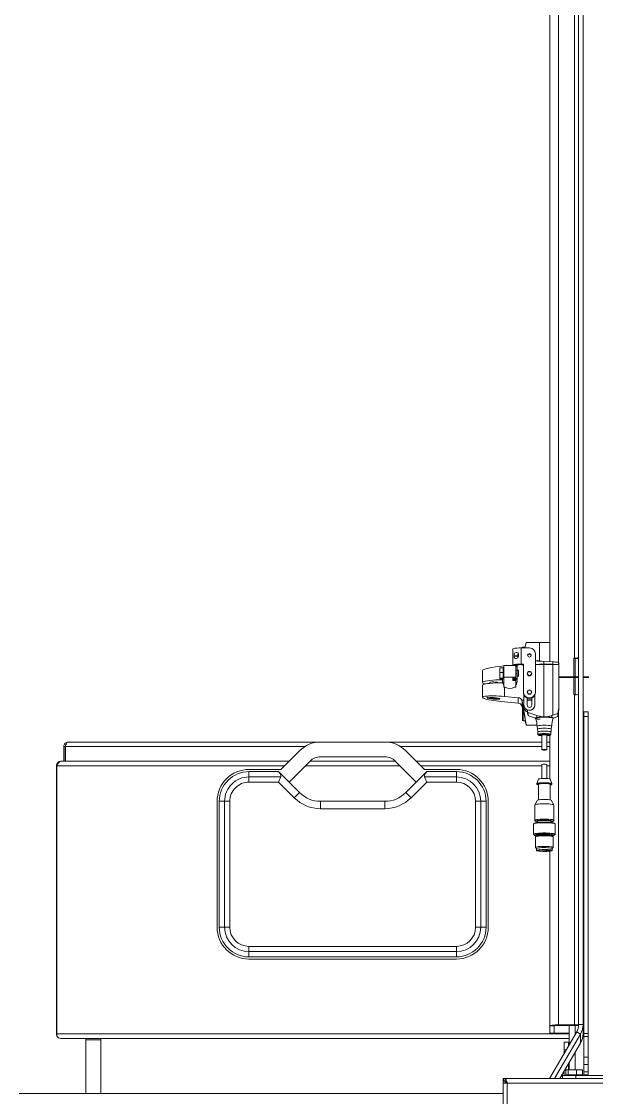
# Model space of a CAD drawing. Header units: millimetres. Extents: x -187347 to 135007, y -6415 to 292048.
# Drawn here: x -55668 to -55280, y 30257 to 30984 of the extents above; entities that cross this region are included whole.
import ezdxf

# ---------------------------------------------------------------- set-up
doc = ezdxf.new("R2010")
doc.units = ezdxf.units.MM
doc.header["$LTSCALE"] = 100
doc.layers.get('0').update_dxf_attribs({"lineweight": 18})
doc.layers.add('Layout Multivac', color=2, linetype='Continuous')

# ---------------------------------------------------------------- blocks, each defined once
blk = doc.blocks.new('I310 MD_right to left')
at = {"color": 0, "linetype": 'Continuous', "lineweight": 18}
for p, q in [((1146.26, 381), (1146.26, -325.3)), ((1149.12, 381), (1149.12, -325.3)), ((1475.62, -318.5), (1149.12, -318.5)), ((1420.62, -318.5), (1420.62, -354.65)), ((1430.62, -354.65), (1430.62, -318.5)), ((717.29, -325.5), (1146.26, -325.5)), ((1146.26, -325.5), (1146.26, -325.3)), ((1146.26, -325.3), (1149.12, -325.3)), ((1146.47, -326.15), (1147.32, -325.3)), ((1147.62, -326), (1146.62, -326)), ((1147.12, -325.5), (1147.62, -325.5)), ((1147.62, -325.3), (1147.62, -326.7)), ((1147.62, -326.7), (1149.12, -326.7)), ((1147.62, -326.9), (1147.62, -326.7)), ((1149.12, -325.3), (1149.12, -326.7)), ((1149.12, -326.7), (1149.12, -326.9)), ((1147.62, -328.5), (716.96, -328.5)), ((1100.12, -330.5), (1076.12, -330.5)), ((1091.62, -331), (1091.62, -330.5)), ((1091.62, -331), (1094.62, -331)), ((1091.62, -333), (1091.62, -331)), ((1091.62, -333), (1094.62, -333)), ((1091.62, -338), (1091.62, -333)), ((1094.62, -331), (1094.62, -330.5)), ((1094.62, -333), (1094.62, -331)), ((1094.62, -338), (1094.62, -333)), ((1095.54, -334.29), (1095.54, -331.1)), ((1095.54, -331.1), (1099.6, -331.1)), ((1096.68, -330.5), (1096.68, -331.1)), ((1096.86, -352.41), (1110.77, -328.5)), ((1114.32, -328.5), (1096.86, -358.51)), ((1117.78, -328.5), (1099.46, -360)), ((1099.6, -334.29), (1099.6, -331.1)), ((1099.6, -331.1), (1105.19, -331.1)), ((1100.12, -330.5), (1100.12, -328.5)), ((1109.12, -330.5), (1100.12, -330.5)), ((1105.19, -334.29), (1105.19, -331.1)), ((1105.19, -331.1), (1106.7, -331.1)), ((1105.56, -331.1), (1105.56, -330.5)), ((1106.7, -334.29), (1106.7, -331.1)), ((1107.92, -330.5), (1107.92, -333.4)), ((1109.12, -328.5), (1109.12, -330.5)), ((1149.12, -326.9), (1147.62, -326.9)), ((1147.62, -327), (1147.62, -328.5)), ((1147.62, -327), (1148.94, -327)), ((1147.62, -328.5), (1148.94, -328.5)), ((1148.94, -328.5), (1148.94, -327)), ((1148.94, -327), (1149.12, -327)), ((1149.12, -328.5), (1148.94, -328.5)), ((1149.12, -327), (1149.12, -328.5)), ((1149.12, -327), (1149.13, -327)), ((1149.12, -328.5), (1149.13, -328.5)), ((1149.13, -328.5), (1149.13, -327)), ((1091.62, -338), (1094.62, -338)), ((1091.62, -343), (1091.62, -338)), ((1094.62, -343), (1094.62, -338)), ((1097.57, -334.5), (1095.54, -334.29)), ((1095.54, -334.29), (1095.94, -334.4)), ((1095.94, -334.45), (1096.12, -334.5)), ((1096.12, -334.5), (1097.57, -334.5)), ((1099.6, -334.29), (1097.57, -334.5)), ((1097.57, -334.5), (1102.39, -334.5)), ((1102.39, -334.5), (1099.6, -334.29)), ((1100.42, -334.5), (1100.42, -346.3)), ((1105.19, -334.29), (1102.39, -334.5)), ((1102.39, -334.5), (1105.94, -334.5)), ((1104.62, -334.5), (1104.62, -339.08)), ((1104.92, -334.5), (1104.92, -338.56)), ((1105.94, -334.5), (1105.19, -334.29)), ((1105.94, -334.5), (1106.12, -334.5)), ((1106.12, -334.5), (1106.3, -334.45)), ((1091.62, -343), (1094.62, -343)), ((1091.62, -356.98), (1091.62, -343)), ((1094.62, -356.98), (1094.62, -343)), ((1106.44, -348), (1107.92, -348)), ((1107.92, -345.45), (1107.92, -348)), ((1107.92, -348), (1107.92, -353)), ((1096.86, -352.41), (1096.86, -358.51)), ((1104.62, -351.12), (1104.62, -364.35)), ((1104.62, -355.65), (1447.62, -355.65)), ((1104.92, -353), (1104.92, -350.61)), ((1107.92, -353), (1104.92, -353)), ((1420.62, -354.65), (1420.62, -355.65)), ((1424.66, -354.65), (1420.62, -354.65)), ((1420.62, -354.65), (1430.62, -354.65)), ((1430.62, -354.65), (1424.66, -354.65)), ((1430.62, -355.65), (1430.62, -354.65)), ((1091.62, -356.98), (1094.62, -356.98)), ((1091.62, -358.94), (1091.62, -356.98)), ((1091.62, -358.94), (1094.62, -358.94)), ((1091.62, -572.95), (1091.62, -358.94)), ((1094.62, -358.94), (1094.62, -356.98)), ((1094.62, -572.95), (1094.62, -358.94)), ((1095.12, -364.96), (1095.12, -358.86)), ((1099.46, -360), (1096.86, -358.51)), ((1100.42, -358.34), (1100.42, -364.35)), ((1450.28, -358.65), (1104.62, -358.65)), ((1114.62, -359.07), (1104.62, -359.07)), ((1117.62, -359.07), (1114.62, -359.07)), ((1114.62, -359.14), (1114.62, -359.07)), ((1117.62, -359.14), (1114.62, -359.14)), ((1114.62, -359.14), (1114.62, -364)), ((1117.62, -359.07), (1117.62, -359.14)), ((1117.62, -359.14), (1117.62, -364)), ((1450.28, -357.26), (1450.28, -358.65)), ((1450.28, -539.65), (1450.28, -358.65)), ((1450.62, -539.65), (1450.62, -358.65)), ((1098.12, -364.96), (1095.12, -364.96)), ((1095.12, -1224.3), (1095.12, -364.96)), ((1098.12, -1224.3), (1098.12, -364.96)), ((1100.92, -364.71), (1100.92, -364.35)), ((1111.82, -364.35), (1100.92, -364.35)), ((1100.92, -587.54), (1100.92, -364.71)), ((1111.82, -364.71), (1100.92, -364.71)), ((1111.82, -364.35), (1111.82, -364.71)), ((1111.82, -575.75), (1111.82, -364.71)), ((1114.62, -364), (1117.62, -364)), ((1117.62, -481.99), (1117.62, -364)), ((1320.62, -409.15), (1180.62, -409.15)), ((1180.62, -410.65), (1180.62, -414.19)), ((1320.62, -410.65), (1180.62, -410.65)), ((1320.62, -410.65), (1320.62, -414.19)), ((1180.62, -414.19), (1180.62, -417.72)), ((1320.62, -414.19), (1180.62, -414.19)), ((1180.62, -417.72), (1320.62, -417.72)), ((1320.62, -414.19), (1320.62, -417.72)), ((1159.12, -430.65), (1159.12, -515.65)), ((1160.62, -430.65), (1164.16, -430.65)), ((1160.62, -430.65), (1160.62, -515.65)), ((1164.16, -430.65), (1164.16, -515.65)), ((1164.16, -430.65), (1167.69, -430.65)), ((1167.69, -515.65), (1167.69, -430.65)), ((1333.55, -430.65), (1333.55, -515.65)), ((1333.55, -430.65), (1337.09, -430.65)), ((1337.09, -515.65), (1337.09, -430.65)), ((1340.62, -430.65), (1337.09, -430.65)), ((1340.62, -515.65), (1340.62, -430.65)), ((1342.12, -515.65), (1342.12, -430.65)), ((1115.27, -484.49), (1115.27, -491.63)), ((1116.02, -483.7), (1115.32, -484.4)), ((1116.02, -482.45), (1116.02, -483.74)), ((1118.52, -482.83), (1118.52, -482.57)), ((1118.83, -482.63), (1118.52, -482.57)), ((1118.83, -482.86), (1118.83, -482.63)), ((1119.53, -482.49), (1119.83, -482.55)), ((1119.93, -482.93), (1119.93, -482.59)), ((1126.52, -483.74), (1126.52, -482.45)), ((1127.23, -484.4), (1126.52, -483.7)), ((1127.27, -491.63), (1127.27, -484.49)), ((1114.02, -493.38), (1114.02, -500.33)), ((1114.57, -492.78), (1114.08, -493.27)), ((1115.32, -491.72), (1115.93, -492.32)), ((1115.89, -492.28), (1115.89, -492.88)), ((1126.62, -492.32), (1127.23, -491.72)), ((1126.66, -492.88), (1126.66, -492.28)), ((1128.47, -493.27), (1127.97, -492.78)), ((1128.52, -500.33), (1128.52, -493.38)), ((1114.08, -500.44), (1114.57, -500.92)), ((1127.97, -500.92), (1128.47, -500.44)), ((1114.77, -502.82), (1114.77, -513.12)), ((1116.67, -501.43), (1116.67, -502.2)), ((1125.87, -502.2), (1125.87, -501.43)), ((1127.77, -513.12), (1127.77, -502.82)), ((1114.79, -513.18), (1116.63, -516.34)), ((1125.91, -516.34), (1127.76, -513.18)), ((1272.34, -510.65), (1228.91, -510.65)), ((1228.91, -510.65), (1228.91, -515.65)), ((1272.34, -510.65), (1272.34, -515.65)), ((1117.27, -516.59), (1117.27, -527.12)), ((1125.27, -527.12), (1125.27, -516.59)), ((1160.62, -515.65), (1164.16, -515.65)), ((1164.16, -515.65), (1167.69, -515.65)), ((1211.23, -517.97), (1200.62, -528.58)), ((1200.62, -535.65), (1214.76, -521.51)), ((1214.76, -521.51), (1211.23, -517.97)), ((1228.91, -515.65), (1272.34, -515.65)), ((1290.02, -517.97), (1286.48, -521.51)), ((1286.48, -521.51), (1300.62, -535.65)), ((1300.62, -528.58), (1290.02, -517.97)), ((1333.55, -515.65), (1337.09, -515.65)), ((1340.62, -515.65), (1337.09, -515.65)), ((1116.27, -527.12), (1116.27, -527.61)), ((1116.28, -527.64), (1117.37, -530.61)), ((1125.18, -530.61), (1126.27, -527.64)), ((1126.27, -527.61), (1126.27, -527.12)), ((1200.62, -528.58), (1180.62, -528.58)), ((1180.62, -532.11), (1180.62, -528.58)), ((1202.09, -532.11), (1200.62, -528.58)), ((1207.69, -528.58), (1221.84, -542.72)), ((1279.41, -542.72), (1293.55, -528.58)), ((1300.62, -528.58), (1299.16, -532.11)), ((1320.62, -528.58), (1300.62, -528.58)), ((1320.62, -528.58), (1320.62, -532.11)), ((1117.62, -560.21), (1117.62, -530.76)), ((1119.57, -531.02), (1119.57, -540.51)), ((1122.97, -540.51), (1122.97, -531.02)), ((1180.62, -532.11), (1202.09, -532.11)), ((1180.62, -535.65), (1180.62, -532.11)), ((1180.62, -535.65), (1200.62, -535.65)), ((1180.62, -537.15), (1202.12, -537.15)), ((1202.12, -537.15), (1214.76, -549.79)), ((1286.48, -549.79), (1299.12, -537.15)), ((1299.12, -537.15), (1320.62, -537.15)), ((1299.16, -532.11), (1320.62, -532.11)), ((1300.62, -535.65), (1320.62, -535.65)), ((1320.62, -535.65), (1320.62, -532.11)), ((1119.57, -539.65), (1117.62, -539.65)), ((1207.62, -542.65), (1117.62, -542.65)), ((1204.62, -539.65), (1122.97, -539.65)), ((1282.48, -539.65), (1218.76, -539.65)), ((1279.48, -542.65), (1221.76, -542.65)), ((1447.62, -542.65), (1293.62, -542.65)), ((1450.28, -539.65), (1296.62, -539.65)), ((1444.52, -542.65), (1444.52, -552.65)), ((1444.62, -552.65), (1444.62, -542.65)), ((1445.62, -552.65), (1445.62, -542.65)), ((1450.28, -539.65), (1450.62, -539.65)), ((1119.57, -550.44), (1119.57, -560.37)), ((1122.97, -560.37), (1122.97, -550.44)), ((1228.91, -545.65), (1272.34, -545.65)), ((1119.57, -552.65), (1117.62, -552.65)), ((1119.57, -555.65), (1117.62, -555.65)), ((1218.37, -552.65), (1122.97, -552.65)), ((1228.91, -555.65), (1122.97, -555.65)), ((1228.91, -555.65), (1272.34, -555.65)), ((1442.62, -555.65), (1272.34, -555.65)), ((1444.52, -552.65), (1282.87, -552.65)), ((1445.62, -552.65), (1444.62, -552.65)), ((1116.56, -564.4), (1116.46, -566.35)), ((1116.77, -562.45), (1116.66, -564.4)), ((1116.95, -560.83), (1116.87, -562.45)), ((1121.27, -560.83), (1121.81, -560.83)), ((1125.68, -562.45), (1125.59, -560.83)), ((1125.88, -564.4), (1125.78, -562.45)), ((1126.09, -566.35), (1125.98, -564.4)), ((1091.62, -572.95), (1094.62, -572.95)), ((1091.62, -576), (1091.62, -572.95)), ((1094.62, -576), (1094.62, -572.95)), ((1115.21, -571.7), (1112.25, -572.78)), ((1115.15, -571.8), (1115.15, -571.84)), ((1116.14, -573.48), (1116.14, -572.25)), ((1117.6, -572.4), (1116.14, -572.25)), ((1120.81, -572.55), (1120.16, -572.55)), ((1120.81, -572.55), (1120.81, -572.75)), ((1121.71, -607.91), (1121.71, -572.75)), ((1121.73, -572.75), (1121.73, -572.55)), ((1122.39, -572.55), (1126.4, -573.44)), ((1126.4, -572.25), (1124.95, -572.4)), ((1133.54, -566.97), (1126.25, -566.97)), ((1126.4, -573.44), (1126.4, -572.25)), ((1132.43, -575.66), (1126.4, -573.44)), ((1132.06, -573.42), (1127.33, -571.7)), ((1127.39, -571.84), (1127.39, -571.8)), ((1135.62, -570.02), (1134.05, -570.02)), ((1135.62, -578.74), (1135.62, -570.02)), ((1136.12, -570.52), (1136.12, -579.52)), ((1091.62, -576), (1094.62, -576)), ((1111.42, -578.99), (1111.42, -580.37)), ((1111.42, -607.86), (1111.42, -580.37)), ((1115.47, -573.74), (1112.1, -574.9)), ((1115.47, -607.91), (1115.47, -573.74)), ((1127.62, -580.75), (1127.62, -580.76)), ((1127.62, -587.49), (1127.62, -580.76)), ((1129.8, -585.33), (1129.8, -580.56)), ((1132.85, -580.56), (1132.85, -585.33)), ((1132.89, -576), (1132.89, -577.39)), ((1135.02, -579.27), (1135.02, -580.76)), ((1135.02, -580.76), (1135.02, -587.49)), ((1136.4, -580.14), (1136.2, -579.51)), ((1136.2, -579.51), (1136.2, -583.16)), ((1100.42, -587.54), (1100.42, -599.26)), ((1100.97, -587.54), (1100.92, -587.54)), ((1101.47, -599.26), (1101.47, -588.03)), ((1132.85, -583.8), (1129.8, -583.8)), ((1131.32, -585.4), (1131.32, -585.03)), ((1136.4, -583.8), (1135.02, -583.8)), ((1136.2, -583.16), (1136.4, -583.8)), ((1138.89, -581.92), (1138.89, -585.58)), ((1148.12, -582.72), (1138.89, -581.92)), ((1148.12, -586.38), (1138.89, -585.58)), ((1148.12, -592.73), (1148.12, -586.38)), ((1151.37, -584.53), (1155.62, -584.6)), ((1151.37, -585.13), (1151.37, -584.53)), ((1155.62, -585.79), (1151.37, -585.13)), ((1155.62, -585), (1152.16, -585.25)), ((1155.62, -585.01), (1152.16, -585.25)), ((1155.62, -584.6), (1159.87, -585.26)), ((1155.62, -585), (1155.62, -584.6)), ((1159.45, -585.27), (1155.62, -585)), ((1159.42, -585.27), (1155.62, -585.01)), ((1159.87, -585.86), (1155.62, -585.79)), ((1158.93, -585.84), (1159.42, -585.81)), ((1159.42, -585.81), (1159.42, -585.27)), ((1159.62, -585.46), (1159.62, -585.85)), ((1159.87, -585.26), (1159.87, -585.86)), ((1163.12, -593.88), (1163.12, -585.84)), ((1127.32, -589.37), (1127.32, -589)), ((1127.32, -615.17), (1127.32, -589.37)), ((1129.82, -589.37), (1129.82, -589.38)), ((1132.82, -589.38), (1132.82, -589.37)), ((1135.32, -589), (1135.32, -589.37)), ((1135.32, -589.37), (1135.32, -608.03)), ((1140.62, -597.16), (1140.62, -592.73)), ((1140.62, -592.73), (1141.62, -592.73)), ((1147.62, -592.73), (1148.12, -592.73)), ((1148.62, -599.33), (1148.62, -592.73)), ((1158.12, -595.97), (1158.12, -595.24)), ((1095.12, -599.26), (1091.47, -599.26)), ((1091.47, -599.54), (1091.47, -599.26)), ((1091.47, -599.76), (1091.47, -599.54)), ((1091.47, -599.76), (1095.12, -599.76)), ((1111.42, -599.26), (1098.12, -599.26)), ((1098.12, -599.76), (1111.42, -599.76)), ((1100.42, -599.76), (1100.42, -611.99)), ((1101.47, -611.86), (1101.47, -599.76)), ((1129.82, -601.77), (1129.82, -601.78)), ((1132.82, -601.78), (1132.82, -601.77)), ((1138.82, -600.08), (1138.62, -600.28)), ((1138.62, -603.88), (1138.62, -600.28)), ((1139.62, -600.08), (1138.82, -600.08)), ((1138.82, -600.08), (1138.82, -604.08)), ((1142.62, -597.72), (1139.62, -597.72)), ((1139.62, -597.74), (1139.62, -597.72)), ((1142.62, -597.74), (1139.62, -597.74)), ((1139.62, -598.6), (1139.62, -597.74)), ((1139.62, -601.94), (1139.62, -598.6)), ((1139.62, -598.6), (1142.62, -598.6)), ((1139.62, -603.92), (1139.62, -601.94)), ((1140.62, -601.94), (1139.62, -601.94)), ((1140.62, -597.16), (1142.62, -597.16)), ((1140.62, -597.16), (1140.62, -597.72)), ((1142.62, -599.05), (1140.62, -599.05)), ((1140.62, -599.33), (1140.62, -599.05)), ((1140.62, -599.33), (1148.62, -599.33)), ((1140.62, -607.27), (1140.62, -599.33)), ((1142.62, -597.16), (1142.62, -599.05)), ((1142.62, -598.6), (1142.62, -597.74)), ((1149.12, -599.14), (1148.62, -599.14)), ((1148.62, -599.33), (1148.62, -607.27)), ((1148.9, -599.14), (1149.04, -598.86)), ((1151.28, -598.36), (1149.12, -598.36)), ((1149.12, -598.85), (1149.12, -598.36)), ((1151.28, -598.85), (1149.12, -598.85)), ((1149.12, -602.57), (1149.12, -598.85)), ((1151.28, -602.57), (1149.12, -602.57)), ((1149.12, -605.8), (1149.12, -602.57)), ((1149.52, -595.7), (1149.52, -597.68)), ((1151.42, -599.97), (1151.28, -598.36)), ((1151.42, -598.61), (1151.28, -598.85)), ((1151.28, -598.85), (1151.42, -600.71)), ((1151.42, -600.71), (1151.28, -602.57)), ((1151.28, -602.57), (1151.42, -604.19)), ((1151.42, -598.58), (1151.42, -598.55)), ((1151.42, -598.61), (1151.42, -600.71)), ((1151.42, -600.71), (1151.42, -604.19)), ((1153.12, -595.6), (1153.12, -595.97)), ((1163.12, -603.9), (1163.12, -595.86)), ((1111.53, -608.02), (1111.53, -607.86)), ((1111.53, -608.81), (1111.53, -608.02)), ((1111.62, -608.03), (1111.62, -607.86)), ((1111.71, -609.3), (1111.71, -608.05)), ((1111.82, -1230.21), (1111.82, -609.39)), ((1121.71, -607.91), (1115.47, -607.91)), ((1115.47, -608.08), (1115.47, -607.91)), ((1121.71, -608.08), (1115.47, -608.08)), ((1121.71, -608.09), (1115.47, -608.09)), ((1115.47, -609.75), (1115.47, -608.09)), ((1121.71, -610.07), (1115.47, -609.75)), ((1117.62, -1229.5), (1117.62, -609.86)), ((1121.71, -608.08), (1121.71, -607.91)), ((1121.71, -610.07), (1121.71, -608.09)), ((1135.52, -607.86), (1135.52, -608.22)), ((1135.52, -607.86), (1136.82, -607.86)), ((1135.52, -608.22), (1136.82, -608.22)), ((1136.82, -608.22), (1136.82, -607.86)), ((1136.82, -608.22), (1136.82, -619.14)), ((1138.62, -603.88), (1138.82, -604.08)), ((1138.82, -604.08), (1139.62, -604.08)), ((1139.62, -606.56), (1139.62, -603.92)), ((1139.62, -603.92), (1140.62, -603.92)), ((1139.62, -606.56), (1140.62, -606.56)), ((1139.62, -606.67), (1139.62, -606.56)), ((1139.62, -607.27), (1139.62, -606.67)), ((1140.62, -606.67), (1139.62, -606.67)), ((1139.62, -607.27), (1142.62, -607.27)), ((1139.62, -607.49), (1139.62, -607.27)), ((1142.62, -607.49), (1139.62, -607.49)), ((1139.62, -607.52), (1139.62, -607.49)), ((1139.62, -607.52), (1142.62, -607.52)), ((1148.62, -607.27), (1140.62, -607.27)), ((1142.62, -607.27), (1142.62, -607.49)), ((1142.62, -607.27), (1142.62, -607.27)), ((1142.62, -607.5), (1145.29, -607.27)), ((1142.62, -607.52), (1142.62, -607.49)), ((1142.62, -607.52), (1142.62, -618.29)), ((1148.62, -605.02), (1149.12, -605.02)), ((1151.28, -605.8), (1149.12, -605.8)), ((1151.42, -604.19), (1151.28, -605.8)), ((1151.28, -605.8), (1151.42, -605.55)), ((1151.42, -604.19), (1151.42, -605.58)), ((1151.42, -605.61), (1151.42, -605.58)), ((1100.92, -612.35), (1100.92, -611.99)), ((1100.92, -611.99), (1100.97, -611.99)), ((1100.92, -1230.21), (1100.92, -612.35)), ((1100.92, -612.35), (1100.97, -612.35)), ((1100.97, -612.35), (1100.97, -611.99)), ((1124.32, -610.21), (1124.32, -610.25)), ((1124.46, -610.4), (1124.32, -610.25)), ((1124.46, -610.21), (1124.46, -610.4)), ((1124.62, -622.77), (1124.62, -610.46)), ((1138.61, -614.64), (1138.61, -613.65)), ((1139.15, -612.61), (1139.19, -613.16)), ((1139.19, -613.16), (1141.74, -613.35)), ((1139.19, -613.16), (1139.19, -614.15)), ((1139.19, -614.15), (1141.74, -614.34)), ((1141.74, -613.35), (1141.74, -614.34)), ((1117.62, -622.77), (1124.62, -622.77)), ((1124.62, -622.77), (1133.54, -622.77)), ((1136.82, -619.14), (1131.32, -619.14)), ((1134.32, -619.72), (1135.62, -619.72)), ((1135.62, -619.72), (1135.62, -619.14)), ((1136.12, -619.14), (1136.12, -619.22)), ((1142.45, -618.61), (1142.62, -618.29))]:
    blk.add_line(p, q, dxfattribs=at)
at = {"color": 0, "linetype": 'Continuous', "lineweight": 18, "flags": 128}
for points in [[(1147.62, -328.5), (1147.32, -328.27), (1146.99, -327.62), (1146.64, -326.65), (1146.26, -325.5)], [(1106.7, -334.29), (1106.53, -334.37), (1105.94, -334.5)], [(1111.82, -364.71), (1112.95, -364.7), (1114.04, -364.66), (1115.04, -364.59), (1115.92, -364.5), (1116.64, -364.4), (1117.18, -364.27), (1117.51, -364.14), (1117.62, -364)], [(1115.32, -484.4), (1115.27, -484.5), (1115.48, -484.68), (1116.05, -484.85), (1116.95, -484.99), (1118.12, -485.11), (1119.49, -485.18), (1120.97, -485.22), (1122.47, -485.2), (1123.9, -485.14), (1125.16, -485.04), (1126.17, -484.91), (1126.88, -484.75), (1127.23, -484.57), (1127.23, -484.4)], [(1116.02, -483.74), (1116.03, -483.78), (1116.28, -483.94), (1116.88, -484.09), (1117.77, -484.22), (1118.9, -484.31), (1120.19, -484.37), (1121.56, -484.38), (1122.91, -484.35), (1124.14, -484.28), (1125.18, -484.17), (1125.96, -484.03), (1126.41, -483.87), (1126.52, -483.74)], [(1118.4, -481.92), (1117.36, -482.02), (1116.59, -482.16), (1116.13, -482.32), (1116.03, -482.49), (1116.28, -482.65), (1116.88, -482.8), (1117.77, -482.93), (1118.9, -483.02), (1120.19, -483.08), (1121.56, -483.09), (1122.91, -483.06), (1124.14, -482.99), (1125.18, -482.88), (1125.96, -482.74), (1126.41, -482.58), (1126.51, -482.42), (1126.26, -482.25), (1125.67, -482.1), (1124.77, -481.97), (1123.64, -481.88), (1122.35, -481.82), (1120.98, -481.81), (1119.64, -481.84), (1118.4, -481.92)], [(1124.75, -482.17), (1125.26, -482.31), (1125.42, -482.46), (1125.21, -482.61), (1124.65, -482.74), (1123.8, -482.85), (1122.71, -482.93), (1121.5, -482.96), (1120.27, -482.94), (1119.13, -482.88), (1118.18, -482.79), (1117.5, -482.66), (1117.16, -482.52), (1117.18, -482.37), (1117.57, -482.22), (1118.29, -482.1), (1119.27, -482.01), (1120.43, -481.96), (1121.66, -481.95), (1122.86, -481.98), (1123.92, -482.06), (1124.75, -482.17)], [(1119.83, -482.55), (1119.92, -482.57), (1119.92, -482.6), (1119.83, -482.63), (1119.66, -482.65), (1119.44, -482.66), (1119.21, -482.66), (1118.99, -482.65), (1118.83, -482.63)], [(1114.08, -493.27), (1114.05, -493.3), (1114.08, -493.49), (1114.47, -493.69), (1115.2, -493.86), (1116.24, -494.01), (1117.52, -494.14), (1119, -494.22), (1120.59, -494.26), (1122.21, -494.26), (1123.79, -494.21), (1125.24, -494.12), (1126.49, -493.99), (1127.48, -493.84), (1128.16, -493.66), (1128.49, -493.46), (1128.47, -493.27)], [(1115.89, -492.39), (1115.44, -492.47), (1114.81, -492.64), (1114.53, -492.83), (1114.62, -493.02), (1115.07, -493.21), (1115.85, -493.37), (1116.92, -493.51), (1118.22, -493.62), (1119.7, -493.68), (1121.25, -493.71), (1122.81, -493.68), (1124.28, -493.62), (1125.6, -493.51), (1126.67, -493.38), (1127.46, -493.21), (1127.92, -493.03), (1128.01, -492.84), (1127.74, -492.65), (1127.13, -492.47), (1126.66, -492.39)], [(1115.27, -491.63), (1115.27, -491.64), (1115.48, -491.82), (1116.05, -491.99), (1116.95, -492.14), (1118.12, -492.25), (1119.49, -492.33), (1120.97, -492.36), (1122.47, -492.35), (1123.9, -492.29), (1125.16, -492.19), (1126.17, -492.05), (1126.88, -491.89), (1127.23, -491.71), (1127.27, -491.63)], [(1115.89, -492.88), (1115.9, -492.92), (1116.16, -493.09), (1116.76, -493.24), (1117.68, -493.37), (1118.84, -493.47), (1120.17, -493.52), (1121.57, -493.54), (1122.95, -493.51), (1124.22, -493.43), (1125.28, -493.32), (1126.08, -493.18), (1126.54, -493.02), (1126.66, -492.88)], [(1115.93, -492.32), (1116.16, -492.45), (1116.76, -492.6), (1117.68, -492.73), (1118.84, -492.83), (1120.17, -492.88), (1121.57, -492.9), (1122.95, -492.87), (1124.22, -492.79), (1125.28, -492.68), (1126.08, -492.54), (1126.54, -492.38), (1126.62, -492.32)], [(1114.02, -500.33), (1114.08, -500.44), (1114.47, -500.63), (1115.2, -500.81), (1116.24, -500.96), (1117.52, -501.08), (1119, -501.17), (1120.59, -501.21), (1122.21, -501.2), (1123.79, -501.16), (1125.24, -501.07), (1126.49, -500.94), (1127.48, -500.78), (1128.16, -500.6), (1128.49, -500.41), (1128.52, -500.33)], [(1114.57, -500.92), (1114.62, -500.96), (1115.07, -501.15), (1115.85, -501.31), (1116.92, -501.45), (1118.22, -501.56), (1119.7, -501.62), (1121.25, -501.65), (1122.81, -501.62), (1124.28, -501.56), (1125.6, -501.45), (1126.67, -501.32), (1127.46, -501.15), (1127.92, -500.97), (1127.97, -500.92)], [(1114.77, -502.82), (1114.87, -502.96), (1115.3, -503.13), (1116.05, -503.29), (1117.08, -503.43), (1118.34, -503.53), (1119.75, -503.59), (1121.25, -503.61), (1122.75, -503.59), (1124.17, -503.53), (1125.44, -503.43), (1126.47, -503.3), (1127.23, -503.14), (1127.67, -502.96), (1127.77, -502.82)], [(1116.67, -501.85), (1116.38, -501.89), (1115.63, -502.05), (1115.07, -502.29), (1114.83, -502.56), (1114.8, -502.8)], [(1116.67, -501.85), (1115.99, -501.97), (1115.44, -502.13), (1115.23, -502.31), (1115.37, -502.49), (1115.39, -502.5)], [(1116.67, -502.2), (1116.72, -502.29), (1117.1, -502.44), (1117.82, -502.57), (1118.81, -502.68), (1120.01, -502.74), (1121.31, -502.76), (1122.6, -502.74), (1123.79, -502.67), (1124.77, -502.57), (1125.47, -502.43), (1125.83, -502.28), (1125.87, -502.2)], [(1127.75, -502.81), (1127.7, -502.53), (1127.52, -502.33), (1127.26, -502.17), (1126.73, -502), (1125.94, -501.86), (1125.87, -501.85)], [(1127.22, -502.46), (1127.31, -502.35), (1127.18, -502.17), (1126.69, -502), (1125.9, -501.85), (1125.87, -501.85)], [(1114.77, -513.12), (1114.87, -513.26), (1115.3, -513.43), (1116.05, -513.59), (1117.08, -513.73), (1118.34, -513.83), (1119.75, -513.89), (1121.25, -513.91), (1122.75, -513.89), (1124.17, -513.83), (1125.44, -513.73), (1126.47, -513.6), (1127.23, -513.44), (1127.67, -513.26), (1127.77, -513.12)], [(1116.63, -516.34), (1116.67, -516.38), (1117.05, -516.54), (1117.78, -516.67), (1118.79, -516.78), (1120, -516.84), (1121.31, -516.86), (1122.62, -516.84), (1123.82, -516.77), (1124.81, -516.66), (1125.52, -516.53), (1125.88, -516.37), (1125.91, -516.34)], [(1116.27, -527.61), (1116.3, -527.67), (1116.62, -527.83), (1117.28, -527.98), (1118.24, -528.1), (1119.43, -528.18), (1120.75, -528.22), (1122.11, -528.21), (1123.41, -528.16), (1124.55, -528.07), (1125.45, -527.95), (1126.04, -527.8), (1126.27, -527.63), (1126.27, -527.61)], [(1117.27, -526.75), (1116.76, -526.85), (1116.35, -527.01), (1116.3, -527.18), (1116.62, -527.34), (1117.28, -527.48), (1118.24, -527.6), (1119.43, -527.68), (1120.75, -527.72), (1122.11, -527.72), (1123.41, -527.67), (1124.55, -527.58), (1125.45, -527.45), (1126.04, -527.3), (1126.27, -527.14), (1126.13, -526.97), (1125.64, -526.82), (1125.27, -526.75)], [(1117.27, -527.12), (1117.36, -527.21), (1117.77, -527.35), (1118.49, -527.47), (1119.47, -527.55), (1120.6, -527.6), (1121.79, -527.6), (1122.94, -527.56), (1123.93, -527.48), (1124.7, -527.37), (1125.15, -527.23), (1125.27, -527.12)], [(1117.37, -530.61), (1117.5, -530.71), (1118, -530.85), (1118.82, -530.96), (1119.88, -531.03), (1121.08, -531.07), (1122.29, -531.05), (1123.41, -530.99), (1124.32, -530.89), (1124.92, -530.76), (1125.18, -530.61), (1125.18, -530.61)], [(1447.62, -542.65), (1448.28, -542.43), (1448.94, -541.79), (1449.59, -540.84), (1450.28, -539.65)], [(1121.27, -550.65), (1121.92, -550.63), (1122.47, -550.59), (1122.84, -550.52), (1122.97, -550.44), (1122.84, -550.36), (1122.47, -550.29), (1121.92, -550.25), (1121.27, -550.23), (1120.62, -550.25), (1120.07, -550.29), (1119.7, -550.36), (1119.57, -550.44), (1119.7, -550.52), (1120.07, -550.59), (1120.62, -550.63), (1121.27, -550.65)], [(1444.52, -552.65), (1444.14, -553.59), (1443.7, -554.54), (1443.26, -555.25), (1442.82, -555.61), (1442.62, -555.65)], [(1116.47, -566.23), (1116.37, -566.31), (1116.46, -566.47), (1116.91, -566.63), (1117.68, -566.76), (1118.72, -566.86), (1119.95, -566.93), (1121.27, -566.95)], [(1116.46, -566.35), (1116.56, -566.47), (1117, -566.62), (1117.75, -566.75), (1118.77, -566.85), (1119.97, -566.92), (1121.27, -566.94)], [(1116.67, -564.28), (1116.61, -564.32), (1116.61, -564.48), (1116.99, -564.64), (1117.71, -564.78), (1118.73, -564.88), (1119.95, -564.95), (1121.27, -564.97)], [(1116.66, -564.4), (1116.71, -564.48), (1117.08, -564.63), (1117.79, -564.77), (1118.78, -564.87), (1119.97, -564.94), (1121.27, -564.96)], [(1116.87, -562.33), (1116.81, -562.37), (1116.81, -562.53), (1117.17, -562.68), (1117.87, -562.81), (1118.84, -562.91), (1120, -562.98), (1121.27, -563)], [(1116.87, -562.45), (1116.91, -562.53), (1117.26, -562.67), (1117.94, -562.8), (1118.89, -562.9), (1120.03, -562.97), (1121.27, -562.99)], [(1116.95, -560.83), (1117, -560.91), (1117.34, -561.05), (1118.01, -561.18), (1118.94, -561.28), (1120.05, -561.34), (1121.27, -561.36)], [(1119.57, -559.95), (1118.77, -560.01), (1118, -560.11), (1117.42, -560.26), (1117.14, -560.43), (1116.99, -560.64), (1116.97, -560.83)], [(1119.57, -559.95), (1119.03, -559.99), (1118.18, -560.09), (1117.64, -560.22), (1117.45, -560.37), (1117.64, -560.51), (1118.18, -560.64), (1119.03, -560.74), (1119.6, -560.78)], [(1119.6, -560.78), (1120.09, -560.81), (1121.27, -560.83)], [(1121.27, -561.36), (1122.49, -561.34), (1123.61, -561.28), (1124.54, -561.18), (1125.2, -561.05), (1125.55, -560.91), (1125.59, -560.83)], [(1121.27, -563), (1122.54, -562.98), (1123.71, -562.91), (1124.68, -562.81), (1125.37, -562.68), (1125.73, -562.53), (1125.73, -562.37), (1125.67, -562.33)], [(1121.27, -562.99), (1122.51, -562.97), (1123.66, -562.9), (1124.6, -562.8), (1125.28, -562.67), (1125.63, -562.53), (1125.68, -562.45)], [(1121.27, -564.97), (1122.6, -564.95), (1123.82, -564.88), (1124.83, -564.78), (1125.56, -564.64), (1125.93, -564.48), (1125.93, -564.32), (1125.88, -564.28)], [(1121.27, -564.96), (1122.57, -564.94), (1123.76, -564.87), (1124.76, -564.77), (1125.47, -564.63), (1125.84, -564.48), (1125.88, -564.4)], [(1121.27, -566.95), (1122.6, -566.93), (1123.83, -566.86), (1124.86, -566.76), (1125.63, -566.63), (1126.08, -566.47), (1126.17, -566.31), (1126.08, -566.23)], [(1121.27, -566.94), (1122.57, -566.92), (1123.77, -566.85), (1124.79, -566.75), (1125.55, -566.62), (1125.98, -566.47), (1126.09, -566.35)], [(1121.81, -560.83), (1122.45, -560.81), (1123.52, -560.74), (1124.36, -560.64), (1124.91, -560.51), (1125.09, -560.37), (1124.91, -560.22), (1124.36, -560.09), (1123.52, -559.99), (1122.97, -559.95)], [(1125.58, -560.83), (1125.57, -560.71), (1125.47, -560.51), (1125.33, -560.38), (1125.12, -560.26), (1124.67, -560.14), (1123.96, -560.03), (1123, -559.95), (1122.97, -559.94)], [(1115.39, -571.6), (1115.32, -571.63), (1115.15, -571.8), (1115.32, -571.98), (1115.8, -572.14), (1116.57, -572.28), (1117.6, -572.4)], [(1115.23, -571.84), (1115.18, -571.91), (1115.72, -572.16), (1116.14, -572.25)], [(1115.4, -571.6), (1115.4, -571.68), (1115.45, -571.74)], [(1116.14, -573.48), (1115.53, -573.72), (1115.47, -573.74)], [(1116.14, -573.48), (1116.52, -573.33), (1120.16, -572.55)], [(1120.16, -572.55), (1119.19, -572.51), (1117.6, -572.4)], [(1122.39, -572.55), (1122.31, -572.55), (1122.23, -572.55), (1122.14, -572.55), (1122.06, -572.55), (1121.98, -572.55), (1121.9, -572.55), (1121.82, -572.55), (1121.73, -572.55)], [(1127.1, -571.72), (1127.14, -571.68), (1127.05, -571.5), (1126.59, -571.33), (1125.8, -571.18), (1124.73, -571.05), (1124.15, -571.01)], [(1124.95, -572.4), (1125.97, -572.28), (1126.75, -572.14), (1127.23, -571.98), (1127.39, -571.8), (1127.23, -571.63), (1127.13, -571.59)], [(1126.4, -572.25), (1127.22, -572.02), (1127.32, -571.84)], [(1153.34, -585.43), (1153.36, -585.43), (1153.89, -585.33), (1154.68, -585.27), (1155.62, -585.24), (1156.56, -585.27), (1157.35, -585.33), (1157.89, -585.43), (1158.07, -585.54), (1157.89, -585.66), (1157.35, -585.75), (1156.72, -585.81)], [(1140.62, -596.02), (1140.19, -595.35), (1139.97, -594.87)], [(1149.52, -595.7), (1148.91, -594.15), (1148.62, -593.72)], [(1149.2, -594.87), (1148.91, -595.59), (1148.62, -596.02)], [(1163.12, -593.88), (1163.08, -594.02), (1162.72, -594.3), (1162, -594.57), (1160.95, -594.83), (1159.6, -595.06), (1157.96, -595.26), (1156.09, -595.43), (1154.02, -595.56), (1151.82, -595.65), (1149.52, -595.7)], [(1149.52, -597.68), (1151.82, -597.64), (1154.02, -597.54), (1156.09, -597.41), (1157.96, -597.24), (1159.6, -597.04), (1160.95, -596.81), (1162, -596.56), (1162.72, -596.29), (1163.08, -596.01), (1163.08, -595.72), (1162.72, -595.44), (1162, -595.17), (1160.95, -594.92), (1160.72, -594.87)], [(1149.3, -598.36), (1149.39, -598.19), (1149.52, -597.68)], [(1151.28, -598.36), (1151.33, -598.41), (1151.42, -598.61)], [(1153.12, -595.76), (1152.97, -595.86), (1153.15, -595.98), (1153.66, -596.08), (1154.44, -596.15), (1155.38, -596.19), (1156.35, -596.17), (1157.22, -596.12), (1157.88, -596.03), (1158.23, -595.92), (1158.23, -595.8), (1158.12, -595.76)], [(1142.62, -607.52), (1142.51, -607.65), (1142.18, -607.79), (1141.64, -607.91), (1140.92, -608.02), (1140.04, -608.1), (1139.04, -608.17), (1137.95, -608.21), (1136.82, -608.22)], [(1138.61, -613.65), (1138.85, -612.99), (1139.24, -612.5), (1139.76, -612.19), (1140.39, -612.04), (1140.92, -612.08), (1141.33, -612.29), (1141.51, -612.5), (1141.64, -612.74), (1141.71, -613.03), (1141.74, -613.35)], [(1141.74, -614.34), (1141.6, -615.02), (1141.34, -615.53), (1140.95, -615.86), (1140.39, -616.01), (1139.81, -615.97), (1139.26, -615.74), (1138.98, -615.52), (1138.78, -615.26), (1138.66, -614.97), (1138.61, -614.64)]]:
    blk.add_lwpolyline(points, dxfattribs=at)
at = {"color": 0, "linetype": 'Continuous', "lineweight": 18}
for centre, radius in [((1131.31, -589.38), 1.49), ((1131.32, -589.41), 1.3), ((1131.32, -601.78), 1.5), ((1131.32, -601.8), 1.29), ((1131.33, -614.18), 1.24)]:
    blk.add_circle(centre, radius, dxfattribs=at)
for centre, radius, start, end in [((1148.47, -324.83), 2.33, 206.83102, 248.71106), ((1107.95, -358.87), 12.83, 149.79675, 179.98821), ((1447.62, -358.65), 3, 27.54268, 90), ((1107.95, -364.96), 12.83, 149.79675, 179.98821), ((1107.99, -364.96), 9.87, 149.79675, 179.98821), ((1447.62, -358.65), 3, 0, 27.54268), ((1100.23, -370.71), 6.04, 83.4433, 110.45337), ((1100.84, -406.38), 42.04, 89.88628, 93.68623), ((1112.51, -358.35), 6.04, 263.4433, 290.45337), ((1180.62, -430.65), 21.5, 90, 180), ((1180.62, -430.65), 20, 90, 180), ((1320.62, -430.65), 21.5, 0, 90), ((1320.62, -430.65), 20, 0, 90), ((1180.62, -430.65), 16.46, 90, 180), ((1180.62, -430.65), 12.93, 90, 180), ((1320.62, -430.65), 16.46, 0, 90), ((1320.62, -430.65), 12.93, 0, 90), ((1120.61, -502.47), 20.01, 93.10963, 95.99498), ((1121.22, -477.13), 26.03, 257.05119, 283.31373), ((1228.91, -535.65), 25, 90, 135), ((1272.34, -535.65), 25, 45, 90), ((1180.62, -515.65), 21.5, 180, 270), ((1180.62, -515.65), 20, 180, 270), ((1180.62, -515.65), 16.46, 180, 270), ((1180.62, -515.65), 12.93, 180, 270), ((1228.91, -535.65), 20, 90, 135), ((1272.34, -535.65), 20, 45, 90), ((1320.62, -515.65), 12.93, 270, 0), ((1320.62, -515.65), 16.46, 270, 0), ((1320.62, -515.65), 20, 270, 0), ((1320.62, -515.65), 21.5, 270, 0), ((1121.27, -535.72), 5.09, 250.48115, 289.51885), ((1228.91, -535.65), 10, 225, 270), ((1272.34, -535.65), 10, 270, 315), ((1447.62, -539.65), 3, 270, 0), ((1228.91, -535.65), 20, 225, 270), ((1272.34, -535.65), 20, 270, 315), ((1442.62, -552.65), 3, 270, 0), ((1442.93, -552.76), 1.7, 303.50709, 3.76973), ((1100.46, -566.18), 15.86, 340.15326, 359.42663), ((1120.85, -556.93), 3.67, 249.54663, 276.5567), ((1121.69, -556.93), 3.67, 263.4433, 290.45337), ((1141.68, -566.24), 15.49, 180.38349, 200.22809), ((1120.02, -556.34), 16.06, 253.4859, 274.47569), ((1121.05, -532.32), 40.22, 265.07868, 269.66555), ((1121.27, -522.44), 50.11, 269.47262, 270.52718), ((1121.27, -522.63), 50.11, 269.47262, 270.52718), ((1122.54, -556.68), 15.72, 265.36697, 286.87527), ((1121.5, -532.32), 40.23, 270.33424, 274.9213), ((1121.71, -538.46), 34.09, 271.14569, 275.45319), ((1135.62, -570.52), 0.5, 0, 90), ((1131.34, -580.77), 3.72, 65.33389, 179.70009), ((1131.32, -580.78), 3.7, 0.31077, 179.68913), ((1131.32, -580.57), 1.53, 0.34497, 179.65503), ((1131.35, -579.28), 3.67, 0.11365, 65.40806), ((1135.62, -579.52), 0.5, 302.03072, 0), ((1139.15, -578.94), 3, 203.6757, 265.17429), ((1100.23, -593.54), 6.04, 83.4433, 110.45337), ((1100.97, -588.04), 0.498, 0.21514, 90.21353), ((1131.31, -589.01), 3.99, 89.78647, 179.78486), ((1131.31, -589.38), 3.99, 89.78647, 179.78486), ((1131.32, -587.5), 3.52, 64.34874, 115.65126), ((1131.32, -587.56), 3.52, 64.34874, 115.65126), ((1131.34, -589.01), 3.99, 0.21514, 90.21353), ((1131.34, -589.38), 3.99, 0.21514, 90.21353), ((1139.15, -582.59), 3, 203.6757, 265.17429), ((1155.55, -593.73), 8.33, 73.77071, 100.37817), ((1144.56, -596.7), 4.93, 142.88014, 191.94283), ((1144.62, -596.77), 5.03, 53.37784, 126.62216), ((1148.12, -469.71), 123.02, 269.99997, 270.23284), ((1116.34, -376.09), 231.81, 268.78424, 269.78422), ((1111.67, -607.67), 0.377, 248.3759, 276.26952), ((1112.27, -608.82), 0.742, 179.60876, 220.76746), ((1116.59, -376.62), 231.47, 268.77102, 269.72299), ((1116.68, -357.1), 250.99, 268.86591, 269.7233), ((1112.25, -608.83), 0.715, 221.65496, 265.9389), ((1121.81, 664.74), 1272.64, 269.99547, 270.24815), ((1121.62, 662.96), 1271.04, 270.00412, 270.25711), ((1121.71, 662.99), 1271.08, 270.00005, 270.25303), ((1135.52, -607.66), 0.199, 180.21514, 270.21353), ((1135.52, -608.02), 0.199, 180.21514, 270.21353), ((1137.51, -601.86), 6.04, 263.4433, 290.45337), ((1100.84, -653.98), 42, 89.8852, 93.70781), ((1100.23, -618.35), 6.04, 83.4433, 110.45337), ((1100.97, -611.49), 0.498, 269.78647, 359.78486), ((1100.97, -611.85), 0.498, 269.78647, 359.78486), ((1125.95, -604.36), 6.22, 256.16874, 282.73696), ((1131.31, -615.16), 3.99, 180.21514, 270.21353), ((1131.32, -613.8), 1.25, 188.81403, 351.18597), ((1136.33, -614.25), 2.87, 335.1233, 1.93014), ((1135.62, -619.22), 0.5, 270, 0), ((1137.79, -599.51), 19.66, 267.1654, 283.68883)]:
    blk.add_arc(centre, radius, start, end, dxfattribs=at)
for centre, major_axis, ratio, start_param, end_param in [((1193.55, -535.65), (8.54, 3.54), 0.414214, 5.497787, 6.283185), ((1307.69, -535.65), (8.54, -3.54), 0.414214, 3.141593, 3.926991), ((1136.32, -581.97), (-2.78, 15), 0.022002, 5.629829, 7.929333), ((1116.37, -542.46), (28.73, 232.29), 0.001836, 1.705015, 1.728932), ((1110.63, -586.1), (1.62, 13.32), 0.01473, 5.712394, 6.613464), ((1135.28, -585.52), (-3.22, 12.1), 0.030354, 5.900166, 6.893233), ((1135.02, -575.02), (-0.97, 5.25), 0.022002, 5.96926, 6.401278), ((1135.02, -575.02), (-0.97, 5.25), 0.022002, 0.118093, 3.522403), ((1116.37, -536.95), (28.73, 232.29), 0.001836, 4.524558, 4.548475), ((1121.81, -553.81), (-155.11, 575.15), 0.008271, 4.671566, 4.674584), ((1121.81, -517.47), (-155.11, 575.15), 0.008271, 1.669916, 1.672935), ((1136.32, -581.97), (-2.78, 15), 0.022002, 4.873223, 4.902372), ((1148.12, -584.55), (15, -1.31), 0.120958, 4.722964, 7.864557), ((1159.42, -585.47), (0.151, 0.141), 0.931457, 5.568207, 7.139004), ((1159.42, -586.01), (0.151, -0.141), 0.931457, 1.673365, 2.285774), ((1116.71, -606.03), (31.08, -1.64), 0.121536, 4.5731, 4.67887), ((1148.12, -605.2), (15, 1.31), 0.120958, 4.735153, 6.27261), ((1121.71, -591.18), (155, -8.18), 0.121536, 4.718812, 4.755602), ((1136.32, -607.77), (2.78, 15), 0.022002, 3.145673, 3.856519)]:
    blk.add_ellipse(centre, major_axis=major_axis, ratio=ratio, start_param=start_param, end_param=end_param, dxfattribs=at)

msp = doc.modelspace()

# ---------------------------------------------------------------- block references
at = {"layer": 'Layout Multivac', "rotation": 180}
msp.add_blockref('I310 MD_right to left', (-54194.18, 29941.68, 3.45), dxfattribs=at)

doc.saveas('drawing.dxf')
